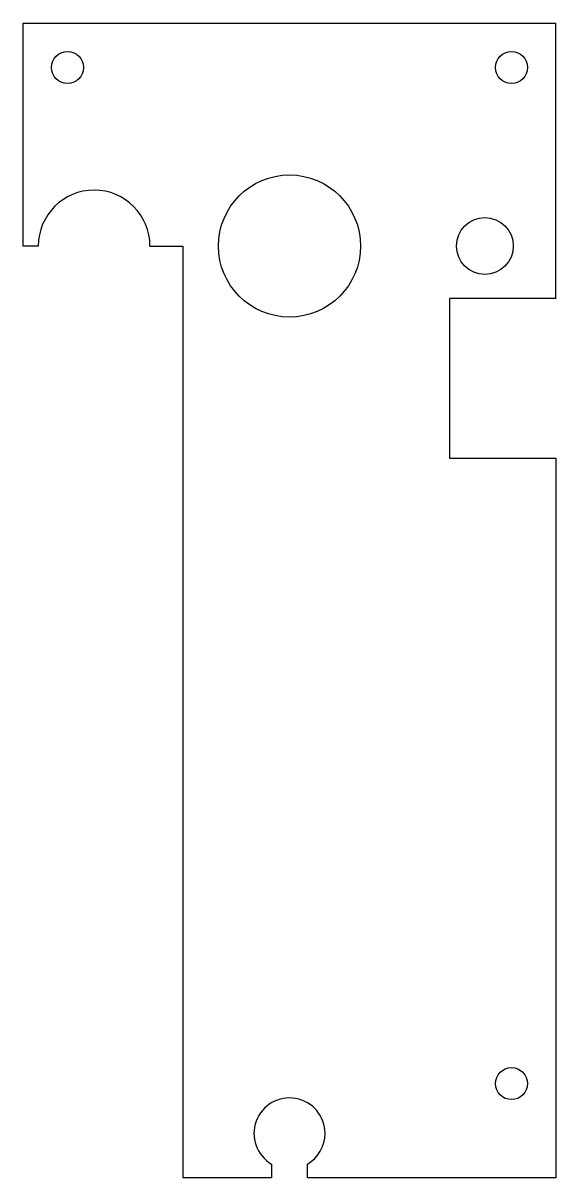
# Model space of a CAD drawing. Extents: x -30 to 30, y -65 to 65.
import ezdxf

# ---------------------------------------------------------------- set-up
doc = ezdxf.new("R2010")
doc.units = 0
doc.layers.get('0').update_dxf_attribs({"linetype": 'continuous'})

# ---------------------------------------------------------------- blocks, each defined once
blk = doc.blocks.new('POCKET')
at = {"color": 0}
for p, q in [((-30, 64.9), (30, 64.9)), ((-30, 39.8), (-30, 64.9)), ((30, 33.9), (30, 64.9)), ((-28.29, 39.8), (-30, 39.8)), ((-15.71, 39.8), (-12, 39.8)), ((-12, 39.8), (-12, -8.2)), ((18, 33.9), (18, 15.9)), ((30, 33.9), (18, 33.9)), ((18, 15.9), (30, 15.9)), ((30, 15.9), (30, -65.1)), ((-12, -8.2), (-12, -49.41)), ((-12, -49.41), (-12, -65.1)), ((-2.02, -63.56), (-2.02, -65.1)), ((2.02, -65.1), (2.02, -63.56)), ((-2.02, -65.1), (-12, -65.1)), ((30, -65.1), (2.02, -65.1))]:
    blk.add_line(p, q, dxfattribs=at)
for centre, radius in [((-25, 59.9), 1.8), ((25, 59.9), 1.8), ((0, 39.8), 8), ((22, 39.8), 3.2), ((25, -54.49), 1.8)]:
    blk.add_circle(centre, radius, dxfattribs=at)
for centre, radius, start, end in [((-22, 39.8), 6.29, 0, -180), ((0, -60.1), 4, 0, -120.3471), ((0, -60.1), 4, -59.6529, 0)]:
    blk.add_arc(centre, radius, start, end, dxfattribs=at)

msp = doc.modelspace()

# ---------------------------------------------------------------- block references
at = {"color": 0}
msp.add_blockref('POCKET', (0, 0), dxfattribs=at)

doc.saveas('drawing.dxf')
